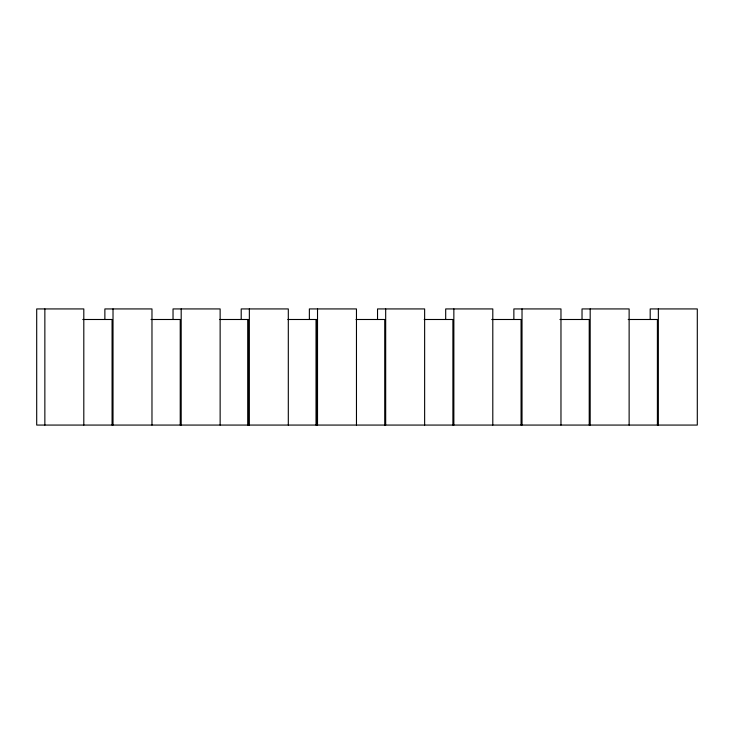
<?xml version="1.0" encoding="UTF-8"?>
<svg xmlns="http://www.w3.org/2000/svg" width="734" height="734" viewBox="0 0 734 734"><rect width="100%" height="100%" fill="white"/><g stroke="black" fill="none" stroke-linecap="round" stroke-linejoin="round"><path stroke-width="1.1" d="M82.768 319.492L112.073 319.492L112.073 425.069M151.02 319.492L180.234 319.492L180.234 425.069M219.677 319.492L248.404 319.492L248.404 425.069M287.838 319.492L316.565 319.492L316.565 425.069M356.008 319.492L384.735 319.492L384.735 425.069M424.179 319.492L452.896 319.492L452.896 425.069M491.762 319.492L521.067 319.492L521.067 425.069M559.923 319.492L589.228 319.492L589.228 425.069M628.185 319.492L657.398 319.492L657.398 425.069M658.352 308.931L658.352 425.069M650.196 319.18L650.196 308.931L697.3 308.931L697.3 425.069L36.7 425.069L36.7 308.931L83.804 308.931L83.804 425.069M629.13 425.069L629.13 308.931L582.025 308.931L582.025 319.18M590.182 308.931L590.182 425.069M560.969 425.069L560.969 308.931L513.864 308.931L513.864 319.18M522.021 308.931L522.021 425.069M492.798 425.069L492.798 308.931L445.694 308.931L445.694 319.18M453.851 308.931L453.851 425.069M424.637 425.069L424.637 308.931L377.533 308.931L377.533 319.18M385.68 308.931L385.68 425.069M356.467 425.069L356.467 308.931L309.363 308.931L309.363 319.18M317.519 308.931L317.519 425.069M316.024 319.492L316.024 425.069M288.306 425.069L288.306 308.931L241.202 308.931L241.202 319.18M249.349 308.931L249.349 425.069M247.853 319.492L247.853 425.069M220.136 425.069L220.136 308.931L173.031 308.931L173.031 319.18M181.188 308.931L181.188 425.069M151.975 425.069L151.975 308.931L104.87 308.931L104.87 319.18M113.018 308.931L113.018 425.069M44.857 308.931L44.857 425.069"/></g></svg>
